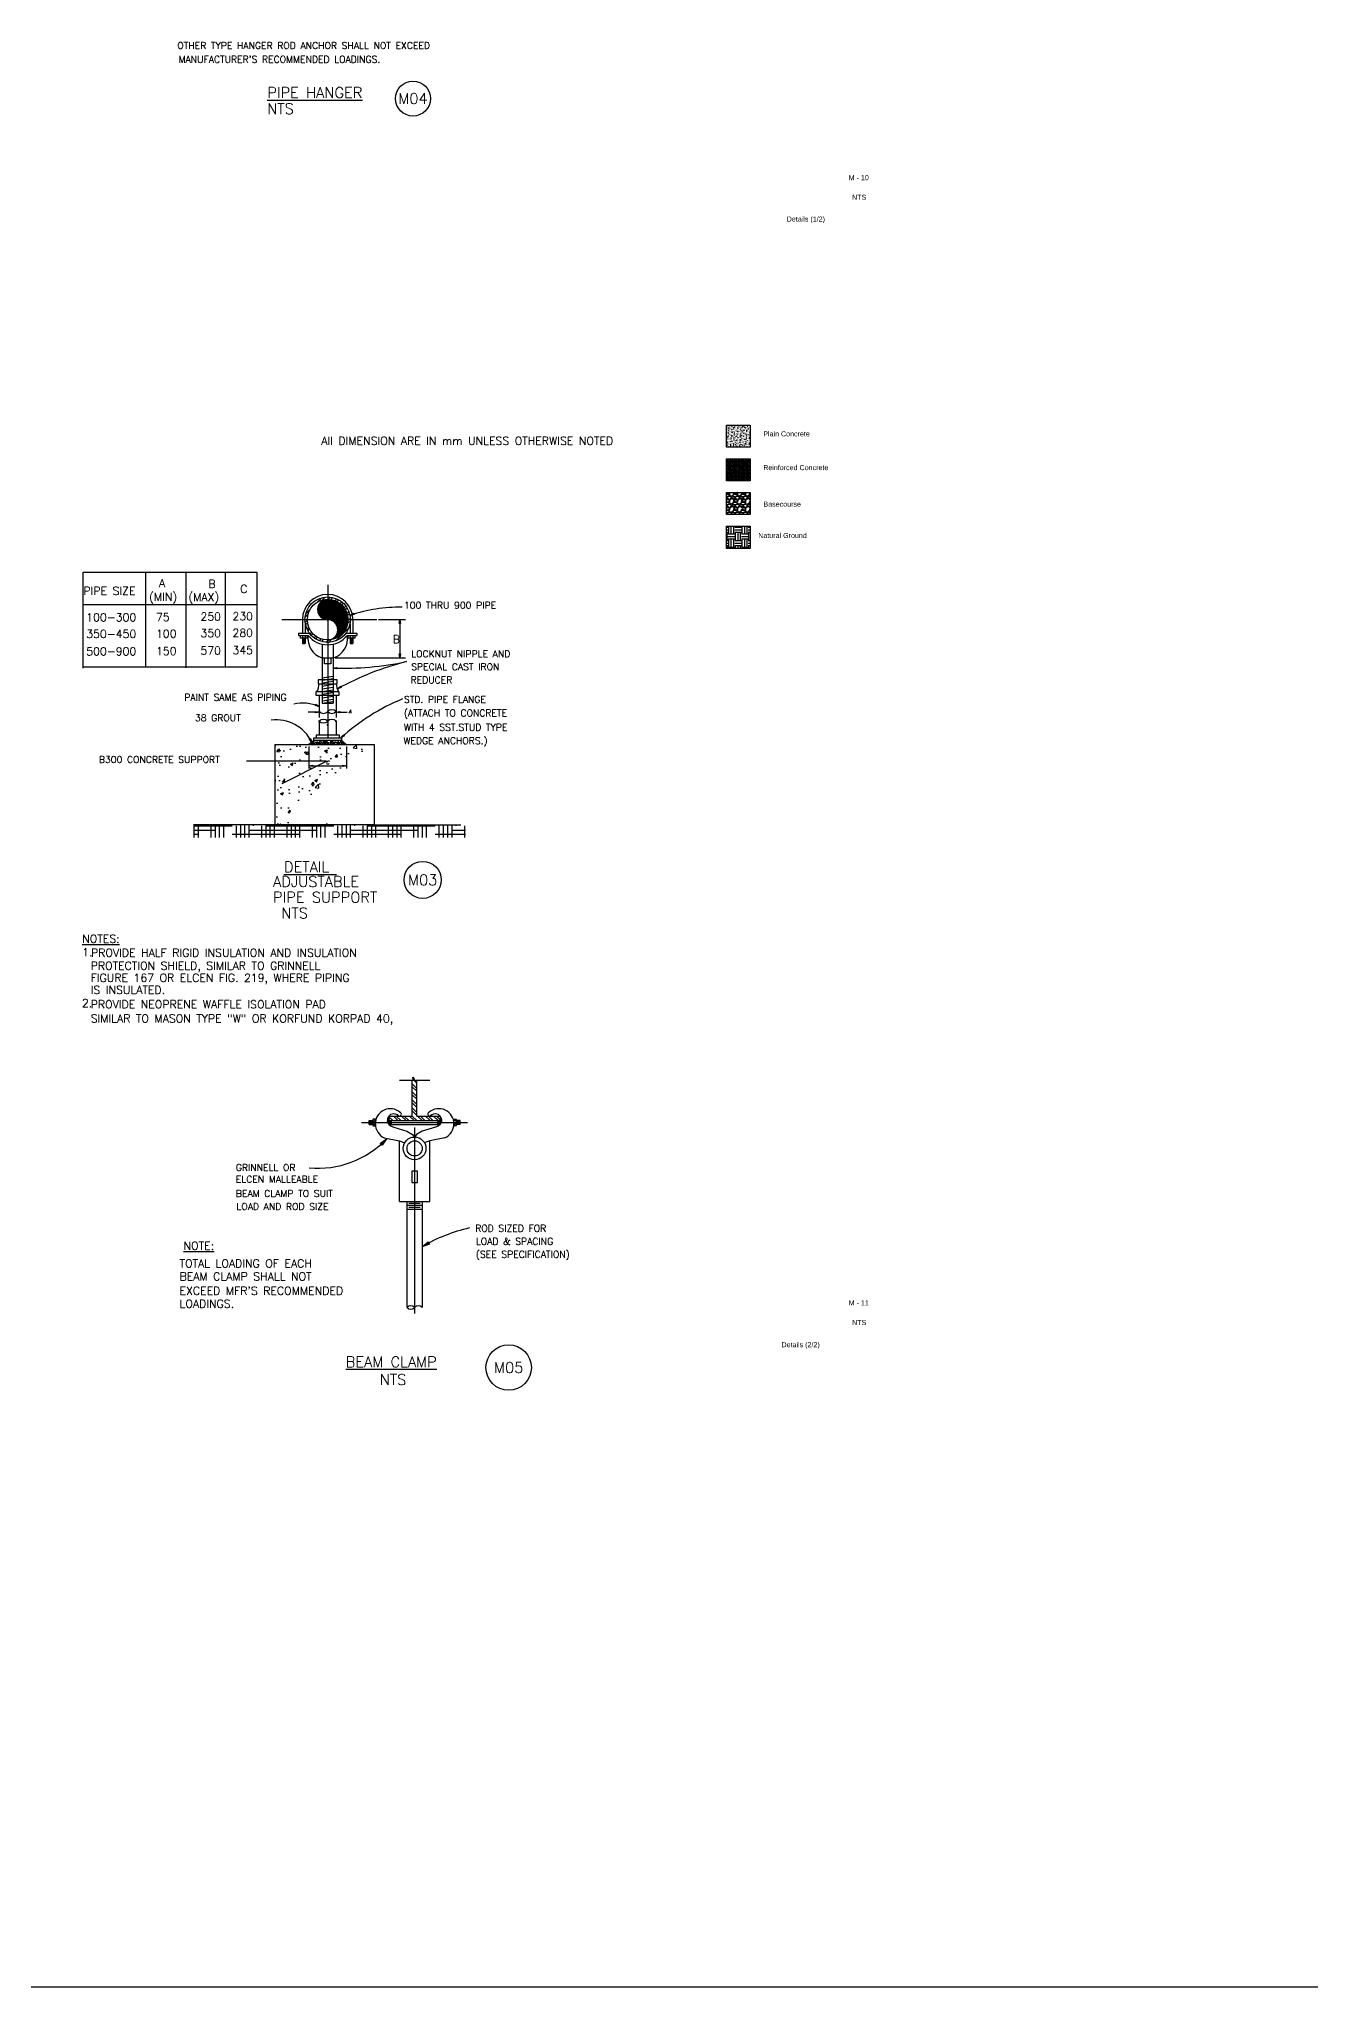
# Model space of a CAD drawing. Extents: x 152000 to 152174, y 158796 to 159332.
# Drawn here: x 152078.6 to 152126.3, y 158796.3 to 158869.3 of the extents above; entities that cross this region are included whole.
import ezdxf
from ezdxf.enums import TextEntityAlignment as Align

# ---------------------------------------------------------------- set-up
doc = ezdxf.new("R2010")
doc.units = 0
doc.header["$LTSCALE"] = 3
doc.header["$MEASUREMENT"] = 0
doc.header["$PDMODE"] = 2
doc.header["$PDSIZE"] = 0.03
doc.layers.get('0').update_dxf_attribs({"linetype": 'CONTINUOUS'})
for name, color, linetype in [('000FRAME', 7, 'CONTINUOUS'), ('006COL', 5, 'CONTINUOUS'), ('007HATH', 8, 'CONTINUOUS'), ('1', 7, 'CONTINUOUS'), ('Line 1', 2, 'CONTINUOUS'), ('MU', 7, 'CONTINUOUS'), ('TEXTS', 1, 'CONTINUOUS'), ('TXT', 6, 'CONTINUOUS'), ('VP', 7, 'CONTINUOUS')]:
    doc.layers.add(name, color=color, linetype=linetype)
doc.styles.add('ROMANC', font='ROMANC', dxfattribs={"height": 7})

msp = doc.modelspace()

# ---------------------------------------------------------------- hatches: boundary and pattern name
at = {"linetype": 'Continuous'}
h = msp.add_hatch(dxfattribs=at)
h.set_pattern_fill('EARTH', color=8, style=0)
h.set_pattern_definition([(0, (-14562.27681, -20398.18872), (0.25, 0.25), [0.25, -0.25]), (0, (-14562.27681, -20398.09497), (0.25, 0.25), [0.25, -0.25]), (0, (-14562.27681, -20398.00122), (0.25, 0.25), [0.25, -0.25]), (90, (-14562.24556, -20397.96997), (-0.25, 0.25), [0.25, -0.25]), (90, (-14562.15181, -20397.96997), (-0.25, 0.25), [0.25, -0.25]), (90, (-14562.05806, -20397.96997), (-0.25, 0.25), [0.25, -0.25])])
h.paths.add_polyline_path([(152105.30523, 158851.03609), (152104.42288, 158851.03609), (152104.42288, 158850.20943), (152105.30523, 158850.20943)])
at = {"layer": '006COL'}
h = msp.add_hatch(dxfattribs=at)
h.set_pattern_fill('ANSI37', color=8, scale=0.38995, angle=90, style=0)
h.set_pattern_definition([(135, (151973.946626, 158732.204285), (-0.034467066, -0.034467066), []), (225, (151973.946626, 158732.204285), (0.034467066, -0.034467066), [])])
h.paths.add_polyline_path([(152104.42288, 158853.56692), (152104.42288, 158852.74026), (152105.30523, 158852.74026), (152105.30523, 158853.56692)])
at = {"layer": '007HATH'}
h = msp.add_hatch(dxfattribs=at)
h.set_pattern_fill('AR-CONC', color=8, scale=0.015598, angle=270, style=0)
h.set_pattern_definition([(320, (151977.817625, 158731.45116), (-0.009788086, -0.11187834), [0.01169851, -0.12868361]), (265, (151977.81762, 158731.45116), (0.11732703, 0.02164245), [0.00935881, -0.10294689]), (10.451444, (151977.81681, 158731.44184), (0.10753894, -0.09023589), [0.009942204, -0.10936424]), (316.1842, (151977.84882, 158731.45116), (-0.02581772, -0.16646845), [0.01754777, -0.19302542]), (6.63564, (151977.84667, 158731.43729), (0.15194315, -0.1457887), [0.01491331, -0.16404645]), (261.18416, (151977.84882, 158731.45116), (0.15194315, -0.1457887), [0.01403821, -0.15442033]), (291, (151977.84102, 158731.43556), (-0.06280055, -0.09310564), [0.01169851, -0.12868361]), (236, (151977.84102, 158731.43556), (0.113109, -0.03795236), [0.00935881, -0.10294689]), (341.451445, (151977.83579, 158731.4278), (0.05030845, -0.131058), [0.0099422, -0.10936424]), (307.5, (151977.817625, 158731.45116), (0.051924828, -0.001896696), [0, -0.101699048, 0, -0.10450669, 0, -0.10333684]), (277.5, (151977.817625, 158731.45116), (0.061520392, -0.041033622), [0, -0.059584411, 0, -0.099359346, 0, -0.039384984]), (237.5, (151977.817625, 158731.485943), (-0.003518112, -0.083265695), [0, -0.038995034, 0, -0.121664505, 0, -0.16143944]), (227.5, (151977.817625, 158731.50154), (0.01561439, -0.090965457), [0, -0.050693544, 0, -0.08079771, 0, -0.1146454])])
h.paths.add_polyline_path([(152105.30523, 158854.83234), (152104.42288, 158854.83234), (152104.42288, 158854.00568), (152105.30523, 158854.00568)])
at = {"layer": 'Line 1', "linetype": 'Continuous'}
h = msp.add_hatch(dxfattribs=at)
h.set_pattern_fill('GRAVEL', color=8, scale=0.3, style=0)
h.set_pattern_definition([(228.012787504, (-14562.060814, -20397.888719), (-2.4, -2.7), [0.0403608, -3.99572641412]), (184.969740728, (-14562.087814, -20397.918719), (3.6, 0.3), [0.0692604, -6.85677742837]), (132.510447078, (-14562.156814, -20397.924719), (3, -3.3), [0.0488364, -4.83480977883]), (267.273689006, (-14562.273814, -20397.999719), (0.3, 6), [0.0630714, -6.2440674125]), (292.833654178, (-14562.276814, -20398.062719), (-1.5, 3.6), [0.0618465, -6.12281193843]), (357.273689006, (-14562.252814, -20398.119719), (-6, 0.3), [0.0630714, -6.2440674125]), (37.6942404667, (-14562.189814, -20398.122719), (-3.9, -3), [0.0834087, -8.25745456467]), (72.255328375, (-14562.123814, -20398.071719), (2.1, 6.6), [0.0787464, -7.79589644904]), (121.429565615, (-14562.099814, -20397.996719), (-2.4, 3.9), [0.063285, -6.26522193292]), (175.236358309, (-14562.132814, -20397.942719), (3.3, -0.3), [0.0722496, -3.54022877364]), (222.397437798, (-14562.2048135, -20397.936719), (-3.6, -3.3), [0.0934344, -9.25001250144]), (138.814074834, (-14561.976814, -20398.00272), (-2.1, 1.8), [0.0318903, -3.15715344382]), (171.46923439, (-14562.000814, -20397.981719), (3.9, -0.6), [0.0606711, -6.00645342485]), (225, (-14562.06081, -20397.97272), (-3e-17, -0.3), [0.0424263, -0.3818377687]), (203.198590514, (-14562.081814, -20397.93672), (1.5, 0.6), [0.0228474, -2.26188453176]), (291.801409486, (-14562.102814, -20397.94572), (-0.3, 0.9), [0.0323109, -1.58323854214]), (30.963756532, (-14562.090814, -20397.97572), (0.9, 0.6), [0.0524787, -1.69680686845]), (161.565051177, (-14562.04581, -20397.94872), (0.6, -0.3), [0.0379473, -0.91073599805]), (16.389540334, (-14562.276814, -20397.945719), (3, 0.9), [0.05316, -5.262853544]), (70.346175942, (-14562.225814, -20397.930719), (-1.2000000000004, -3.300000000001), [0.0445983, -4.4152223242]), (293.198590514, (-14562.045814, -20397.88872), (-0.6, 1.5), [0.0456945, -2.23903743176]), (343.610459666, (-14562.027814, -20397.930719), (-3, 0.9), [0.05316, -5.262853544]), (339.44395478, (-14562.276814, -20398.13172), (-1.5, 0.6), [0.051264, -2.5119371236]), (294.775140569, (-14562.228814, -20398.149719), (-1.5, 3.3), [0.0429534, -4.252392919]), (66.801409486, (-14562.042814, -20398.18872), (0.6, 1.5), [0.0456945, -2.23903743176]), (17.354024636, (-14562.024814, -20398.146719), (-3.9, -1.2), [0.0502893, -4.97862708427]), (69.44395478, (-14562.189814, -20398.18872), (-0.6, -1.5), [0.025632, -2.5375691236]), (101.309932474, (-14562.060814, -20398.18872), (-0.3, 1.2), [0.015297, -1.51440885408]), (165.963756532, (-14562.06381, -20398.17372), (0.9, -0.3), [0.0618465, -1.1750851877]), (186.009005957, (-14562.123814, -20398.158719), (3, 0.3), [0.057315, -5.67417695236]), (303.690067526, (-14562.09081, -20398.00272), (-0.3, 0.6), [0.0432666, -1.03839878264]), (353.157226587, (-14562.066814, -20398.038719), (5.1, -0.6), [0.0755382, -7.4782687872]), (60.945395901, (-14561.991814, -20398.04772), (-1.2, -2.1), [0.0308868, -3.0578022423]), (90, (-14561.9768, -20398.02072), (-0.3, 0.3), [0.018, -0.282]), (120.256437164, (-14562.129814, -20398.149719), (1.2, -2.1), [0.0416772, -4.12605599683]), (48.012787504, (-14562.150814, -20398.113719), (2.4, 2.7), [0.0807216, -3.95536561412]), (0, (-14562.0968, -20398.05372), (0.3, 0.3), [0.078, -0.222]), (325.304846469, (-14562.018814, -20398.053719), (3, -2.1), [0.0474342, -4.69598229025]), (254.054604099, (-14561.979814, -20398.08072), (-0.3, -1.2), [0.0436806, -2.1403523668]), (207.645975364, (-14561.991814, -20398.122719), (-5.7, -3), [0.0711195, -7.04084225468]), (175.42607874, (-14562.054814, -20398.155719), (-3.9, 0.3), [0.0752397, -7.4487220224])])
h.paths.add_polyline_path([(152105.30523, 158852.3015), (152104.42288, 158852.3015), (152104.42288, 158851.47485), (152105.30523, 158851.47485)])
at = {"layer": 'VP'}
h = msp.add_hatch(dxfattribs=at)
h.set_pattern_fill('AR-CONC', color=256, scale=0.1521, style=0)
h.set_pattern_definition([(50, (152072.1435, 158821.4254), (1.090953, -0.095446), [0.114075, -1.254825]), (355, (152072.1435, 158821.4254), (-0.21104, 1.144084), [0.09126, -1.00386]), (100.4514, (152072.2344, 158821.4174), (0.879913, 1.048638), [0.09695, -1.066437]), (46.184, (152072.1435, 158821.7296), (1.623274, -0.251754), [0.17111, -1.88224]), (96.6356, (152072.2788, 158821.7086), (1.42162, 1.48163), [0.14542, -1.59966]), (351.184, (152072.1435, 158821.7296), (1.42162, 1.48163), [0.13689, -1.50579]), (21, (152072.2956, 158821.6535), (0.907896, -0.612383), [0.114075, -1.254825]), (326, (152072.2956, 158821.6535), (0.370083, 1.102953), [0.09126, -1.00386]), (71.4514, (152072.3713, 158821.6025), (1.27798, 0.49057), [0.09695, -1.066437]), (37.5, (152072.1435, 158821.42537), (0.018495, 0.5063316), [0, -0.991692, 0, -1.01907, 0, -1.007662]), (7.5, (152072.1435, 158821.4254), (0.400129, 0.5999), [0, -0.581022, 0, -0.968877, 0, -0.384053]), (327.5, (152071.80433, 158821.42537), (0.811944, -0.034306), [0, -0.38025, 0, -1.18638, 0, -1.574235]), (317.5, (152071.6522, 158821.4254), (0.887026, 0.15226), [0, -0.494325, 0, -0.787878, 0, -1.117935])])
edge = h.paths.add_edge_path()
edge.add_line((152087.48433, 158842.85205), (152087.48433, 158840.05291))
edge.add_line((152087.48433, 158842.85205), (152091.20968, 158842.85205))
edge.add_line((152091.20968, 158839.84418), (152087.48433, 158839.84418))
edge.add_line((152091.20968, 158842.85205), (152091.20968, 158839.84418))
h = msp.add_hatch(dxfattribs=at)
h.set_pattern_fill('HOUND', color=256, scale=2.535, style=0)
h.set_pattern_definition([(0, (152066.87519, 158821.42537), (0.63375, 0.1584375), [2.535, -1.2675]), (90, (152066.87519, 158821.42537), (-0.1584375, -0.63375), [2.535, -1.2675])])
h.paths.add_polyline_path([(152084.4408, 158839.84418), (152094.636, 158839.84418), (152094.636, 158839.36464), (152084.4408, 158839.36464)])
edge = h.paths.add_edge_path()
edge.add_line((152091.20968, 158839.84418), (152094.45428, 158839.84418))

# ---------------------------------------------------------------- linework, layer by layer
at = {"layer": '000FRAME', "color": 7}
for points in [[(152105.30523, 158854.83234), (152105.30523, 158854.00568), (152104.42288, 158854.00568), (152104.42288, 158854.83234)], [(152105.30523, 158853.56692), (152105.30523, 158852.74026), (152104.42288, 158852.74026), (152104.42288, 158853.56692)], [(152105.30523, 158852.3015), (152105.30523, 158851.47485), (152104.42288, 158851.47485), (152104.42288, 158852.3015)], [(152105.30523, 158851.03609), (152105.30523, 158850.20943), (152104.42288, 158850.20943), (152104.42288, 158851.03609)]]:
    msp.add_lwpolyline(points, close=True, dxfattribs=at)
at = {"layer": '1', "color": 7, "linetype": 'Continuous'}
for p, q in [((152080.29599, 158849.31874), (152086.81332, 158849.31874)), ((152080.29599, 158845.71563), (152080.29599, 158849.31874)), ((152082.63162, 158849.31874), (152082.63162, 158845.76569)), ((152084.14893, 158849.29342), (152084.14893, 158845.73487)), ((152085.61665, 158849.31874), (152085.61665, 158845.76785)), ((152086.81332, 158849.31874), (152086.81332, 158845.7602)), ((152080.29599, 158848.1032), (152086.81332, 158848.1032)), ((152086.81332, 158845.7602), (152080.29599, 158845.7602))]:
    msp.add_line(p, q, dxfattribs=at)
at = {"layer": '1', "color": 8, "linetype": 'Continuous'}
for p, q in [((152087.7425, 158847.53645), (152091.30386, 158847.53645)), ((152091.37588, 158847.53645), (152092.37772, 158847.53645)), ((152092.17031, 158847.39127), (152092.17031, 158846.25384)), ((152089.74661, 158846.10865), (152092.37772, 158846.10865)), ((152089.00782, 158844.07109), (152088.73819, 158844.07109)), ((152089.92511, 158844.07109), (152090.19475, 158844.07109)), ((152088.94353, 158843.00274), (152088.75751, 158842.85205)), ((152088.9027, 158842.05217), (152090.03023, 158842.05217))]:
    msp.add_line(p, q, dxfattribs=at)
for points in [[(152090.45162, 158847.77576), (152090.46698, 158847.72744), (152090.32094, 158847.70761), (152090.45162, 158847.77576), (152090.45271, 158847.7495), (152090.46049, 158847.73263), (152090.35134, 158847.71848), (152090.44862, 158847.76997), (152090.44832, 158847.74811), (152090.45181, 158847.73713), (152090.37659, 158847.72651), (152090.44193, 158847.76059), (152090.44747, 158847.73937), (152090.4022, 158847.73344), (152090.43963, 158847.7526), (152090.43948, 158847.74167), (152090.42416, 158847.74043)], [(152092.19566, 158847.39127), (152092.14496, 158847.39127), (152092.17031, 158847.53645), (152092.19566, 158847.39127), (152092.17031, 158847.39818), (152092.15188, 158847.39588), (152092.17147, 158847.50419), (152092.19106, 158847.39588), (152092.17031, 158847.40279), (152092.15879, 158847.40279), (152092.17147, 158847.47769), (152092.18414, 158847.40509), (152092.16225, 158847.40625), (152092.17031, 158847.45118), (152092.17723, 158847.4097), (152092.16686, 158847.41316), (152092.17031, 158847.42814)], [(152092.14496, 158846.25384), (152092.19566, 158846.25384), (152092.17031, 158846.10865), (152092.14496, 158846.25384), (152092.17031, 158846.24692), (152092.18875, 158846.24923), (152092.16916, 158846.14091), (152092.14957, 158846.24923), (152092.17031, 158846.24231), (152092.18184, 158846.24231), (152092.16916, 158846.16742), (152092.15649, 158846.24001), (152092.17838, 158846.23886), (152092.17031, 158846.19392), (152092.1634, 158846.2354), (152092.17377, 158846.23194), (152092.17031, 158846.21696)], [(152089.80912, 158845.74691), (152089.80952, 158845.69621), (152089.66414, 158845.72041), (152089.80912, 158845.74691), (152089.8024, 158845.7215), (152089.80485, 158845.70309), (152089.69639, 158845.72182), (152089.80455, 158845.74226), (152089.7978, 158845.72147), (152089.79789, 158845.70995), (152089.72289, 158845.72203), (152089.79538, 158845.73528), (152089.7944, 158845.71338), (152089.7494, 158845.72109), (152089.79083, 158845.72833), (152089.78745, 158845.71793), (152089.77245, 158845.72127)], [(152089.94857, 158845.03883), (152089.97452, 158844.99528), (152089.83682, 158844.94274), (152089.94857, 158845.03883), (152089.95561, 158845.01352), (152089.96702, 158844.99886), (152089.86395, 158844.96025), (152089.94697, 158845.03251), (152089.95165, 158845.01116), (152089.95755, 158845.00126), (152089.88671, 158844.97381), (152089.94259, 158845.02186), (152089.95281, 158845.00246), (152089.91007, 158844.98639), (152089.94217, 158845.01356), (152089.94451, 158845.00288), (152089.92987, 158844.99818)], [(152089.00094, 158844.31432), (152089.01908, 158844.36166), (152089.14558, 158844.28603), (152089.00094, 158844.31432), (152089.01647, 158844.33552), (152089.02091, 158844.35356), (152089.11504, 158844.2965), (152089.00689, 158844.31697), (152089.02077, 158844.33387), (152089.02489, 158844.34463), (152089.09029, 158844.30599), (152089.01797, 158844.32013), (152089.02688, 158844.34016), (152089.06596, 158844.31655), (152089.02475, 158844.32494), (152089.03169, 158844.33338), (152089.04444, 158844.32479)], [(152089.00782, 158844.04574), (152089.00782, 158844.09644), (152089.153, 158844.07109), (152089.00782, 158844.04574), (152089.01473, 158844.07109), (152089.01243, 158844.08953), (152089.12074, 158844.06994), (152089.01243, 158844.05035), (152089.01934, 158844.07109), (152089.01934, 158844.08261), (152089.09424, 158844.06994), (152089.02164, 158844.05726), (152089.0228, 158844.07916), (152089.06773, 158844.07109), (152089.02625, 158844.06418), (152089.02971, 158844.07455), (152089.04469, 158844.07109)], [(152089.92511, 158844.09644), (152089.92511, 158844.04574), (152089.77993, 158844.07109), (152089.92511, 158844.09644), (152089.9182, 158844.07109), (152089.92051, 158844.05266), (152089.81219, 158844.07224), (152089.92051, 158844.09183), (152089.91359, 158844.07109), (152089.91359, 158844.05957), (152089.83869, 158844.07224), (152089.91129, 158844.08492), (152089.91014, 158844.06303), (152089.8652, 158844.07109), (152089.90668, 158844.07801), (152089.90322, 158844.06763), (152089.88824, 158844.07109)], [(152088.77791, 158843.06104), (152088.82255, 158843.08508), (152088.86909, 158842.94524), (152088.77791, 158843.06104), (152088.80351, 158843.06697), (152088.81865, 158843.07775), (152088.85277, 158842.9731), (152088.78416, 158843.05917), (152088.8057, 158843.06292), (152088.81584, 158843.06838), (152088.8402, 158842.99643), (152088.79461, 158843.05433), (152088.81444, 158843.0637), (152088.82865, 158843.02031), (152088.80289, 158843.05355), (152088.81366, 158843.05543), (152088.81772, 158843.0406)], [(152090.06076, 158843.2181), (152090.0925, 158843.17856), (152089.96342, 158843.10744), (152090.06076, 158843.2181), (152090.07124, 158843.194), (152090.08458, 158843.18107), (152089.98786, 158843.12853), (152090.06006, 158843.21162), (152090.06765, 158843.19111), (152090.07486, 158843.18213), (152090.00852, 158843.14512), (152090.0572, 158843.20045), (152090.07, 158843.18266), (152090.02991, 158843.16082), (152090.05793, 158843.19218), (152090.06173, 158843.18193), (152090.04788, 158843.17524)], [(152087.76477, 158841.39353), (152089.41914, 158842.22753), (152086.41914, 158842.22753)], [(152088.9027, 158842.07752), (152088.9027, 158842.02682), (152088.75751, 158842.05217), (152088.9027, 158842.07752), (152088.89579, 158842.05217), (152088.89809, 158842.03374), (152088.78978, 158842.05332), (152088.89809, 158842.07291), (152088.89118, 158842.05217), (152088.89118, 158842.04065), (152088.81628, 158842.05332), (152088.88887, 158842.066), (152088.88772, 158842.04411), (152088.84278, 158842.05217), (152088.88426, 158842.05909), (152088.88081, 158842.04872), (152088.86583, 158842.05217)], [(152090.03023, 158842.02682), (152090.03023, 158842.07752), (152090.17542, 158842.05217), (152090.03023, 158842.02682), (152090.03715, 158842.05217), (152090.03484, 158842.07061), (152090.14316, 158842.05102), (152090.03484, 158842.03143), (152090.04176, 158842.05217), (152090.04176, 158842.06369), (152090.11665, 158842.05102), (152090.04406, 158842.03834), (152090.04521, 158842.06024), (152090.09015, 158842.05217), (152090.04867, 158842.04526), (152090.05213, 158842.05563), (152090.06711, 158842.05217)], [(152091.50718, 158827.82949), (152091.43634, 158827.90007), (152091.67389, 158828.06764), (152091.50718, 158827.82949), (152091.48139, 158827.87444), (152091.45242, 158827.89689), (152091.63058, 158828.02095), (152091.50716, 158827.84234), (152091.4878, 158827.88088), (152091.4717, 158827.89692), (152091.59368, 158827.98392), (152091.51033, 158827.86485), (152091.48135, 158827.89694), (152091.55518, 158827.9485), (152091.50709, 158827.88091), (152091.49741, 158827.90018), (152091.5231, 158827.9163)], [(152093.23207, 158824.20973), (152093.28172, 158824.12293), (152093.00832, 158824.02415), (152093.23207, 158824.20973), (152093.24506, 158824.15956), (152093.26706, 158824.13025), (152093.06243, 158824.05772), (152093.22869, 158824.19733), (152093.23717, 158824.15505), (152093.24845, 158824.13532), (152093.1078, 158824.08367), (152093.21968, 158824.17646), (152093.23915, 158824.13785), (152093.15431, 158824.10765), (152093.21856, 158824.16011), (152093.2228, 158824.13897), (152093.19376, 158824.13022)]]:
    msp.add_lwpolyline(points, dxfattribs=at)
at = {"layer": '1', "color": 7, "linetype": 'Continuous'}
for centre, radius in [((152092.66401, 158867.07647), 0.65509), ((152093.02739, 158837.77975), 0.69462)]:
    msp.add_circle(centre, radius, dxfattribs=at)
at = {"layer": '1', "color": 8, "linetype": 'Continuous'}
for centre, radius, start, end in [((152092.17893, 158841.98292), 6.01865, 89.2576029, 107.9812255), ((152090.04323, 158857.22836), 11.51419, 268.1132547, 281.9084903), ((152095.00017, 158835.64168), 10.63814, 104.0410617, 119.0361984), ((152095.30656, 158837.18626), 7.97556, 112.3470861, 132.0624389), ((152087.53472, 158842.29517), 1.48429, 25.9741909, 97.212561), ((152088.5293, 158842.77868), 1.62847, 67.7625722, 101.8436624), ((152089.09053, 158830.54134), 3.57672, 264.97942, 316.2421594), ((152096.1667, 158818.64545), 6.23745, 102.8085988, 120.4215011)]:
    msp.add_arc(centre, radius, start, end, dxfattribs=at)
at = {"layer": 'MU', "color": 7, "linetype": 'Continuous'}
for p, q in [((152089.07672, 158848.19091), (152089.24631, 158848.3605)), ((152089.18862, 158848.17698), (152089.18862, 158847.65766)), ((152089.21275, 158848.20075), (152089.21275, 158847.63463)), ((152089.23688, 158848.22031), (152089.23688, 158847.61489)), ((152089.25625, 158848.26859), (152089.37179, 158848.38414)), ((152089.261, 158848.23712), (152089.261, 158847.59789)), ((152089.28495, 158848.25175), (152089.28495, 158847.58363)), ((152089.30908, 158848.26345), (152089.30908, 158847.57102)), ((152089.33303, 158848.27386), (152089.33303, 158847.56188)), ((152089.35715, 158848.28172), (152089.35715, 158847.55347)), ((152089.38128, 158848.28739), (152089.38128, 158847.54689)), ((152089.40541, 158848.29032), (152089.40541, 158847.54269)), ((152089.42936, 158848.29324), (152089.42936, 158847.53867)), ((152089.45349, 158848.29598), (152089.45349, 158847.5372)), ((152089.46647, 158848.83663), (152089.46647, 158843.11457)), ((152089.46647, 158848.37482), (152089.46647, 158848.37482)), ((152089.47762, 158848.29781), (152089.47762, 158847.53556)), ((152089.48919, 158848.29784), (152089.57395, 158848.38261)), ((152089.50156, 158847.53336), (152089.50156, 158848.29726)), ((152089.52569, 158848.29562), (152089.52569, 158847.53154)), ((152089.54964, 158847.52642), (152089.54964, 158848.29306)), ((152089.57377, 158848.29068), (152089.57377, 158847.52002)), ((152089.58248, 158848.28929), (152089.66029, 158848.36709)), ((152089.59789, 158847.51289), (152089.59789, 158848.28611)), ((152089.62202, 158848.28136), (152089.62202, 158847.50192)), ((152089.64597, 158847.49096), (152089.64597, 158848.27661)), ((152089.6701, 158848.26984), (152089.6701, 158847.47615)), ((152089.69404, 158847.46043), (152089.69404, 158848.2629)), ((152089.71817, 158848.25522), (152089.71817, 158847.44032)), ((152089.7423, 158847.41802), (152089.7423, 158848.24571)), ((152089.74307, 158848.24618), (152089.81281, 158848.31592)), ((152089.76643, 158848.23621), (152089.76643, 158847.39005)), ((152089.79038, 158847.35587), (152089.79038, 158848.22542)), ((152089.81335, 158848.21461), (152089.88077, 158848.28203)), ((152089.81451, 158848.21354), (152089.81451, 158847.30962)), ((152089.83845, 158847.23267), (152089.83845, 158848.20075)), ((152089.86258, 158846.88828), (152089.86258, 158848.18631)), ((152089.88671, 158846.90199), (152089.88671, 158848.17168)), ((152089.9375, 158848.13507), (152090.00242, 158848.19999)), ((152088.51932, 158847.53645), (152088.51932, 158847.03424)), ((152088.61878, 158847.63113), (152088.73434, 158847.74669)), ((152088.62031, 158847.42896), (152088.7051, 158847.51375)), ((152088.64241, 158847.75661), (152088.81203, 158847.92622)), ((152089.09247, 158847.98596), (152089.09247, 158847.85179)), ((152089.1166, 158848.06511), (152089.1166, 158847.77027)), ((152089.1166, 158847.81542), (152089.1166, 158847.81542)), ((152089.14054, 158848.11282), (152089.14054, 158847.72274)), ((152089.14054, 158847.81542), (152089.14054, 158847.81542)), ((152089.16467, 158848.1481), (152089.16467, 158847.68581)), ((152089.16467, 158847.81542), (152089.16467, 158847.81542)), ((152089.18862, 158847.81542), (152089.18862, 158847.81542)), ((152089.21275, 158847.81542), (152089.21275, 158847.81542)), ((152089.23688, 158847.81542), (152089.23688, 158847.81542)), ((152089.261, 158847.81542), (152089.261, 158847.81542)), ((152089.28495, 158847.81542), (152089.28495, 158847.81542)), ((152089.30908, 158847.81542), (152089.30908, 158847.81542)), ((152089.33303, 158847.81542), (152089.33303, 158847.81542)), ((152089.35715, 158847.81542), (152089.35715, 158847.81542)), ((152089.38128, 158847.81542), (152089.38128, 158847.81542)), ((152089.40541, 158847.81542), (152089.40541, 158847.81542)), ((152089.42936, 158847.81542), (152089.42936, 158847.81542)), ((152089.45349, 158847.81542), (152089.45349, 158847.81542)), ((152089.46647, 158847.53647), (152089.46647, 158847.53647)), ((152089.47762, 158847.81542), (152089.47762, 158847.81542)), ((152089.50156, 158847.81542), (152089.50156, 158847.81542)), ((152089.52569, 158847.81542), (152089.52569, 158847.81542)), ((152089.54964, 158847.81542), (152089.54964, 158847.81542)), ((152089.57377, 158847.81542), (152089.57377, 158847.81542)), ((152089.59789, 158847.81542), (152089.59789, 158847.81542)), ((152089.62202, 158847.81542), (152089.62202, 158847.81542)), ((152089.64597, 158847.81542), (152089.64597, 158847.81542)), ((152089.6701, 158847.81542), (152089.6701, 158847.81542)), ((152089.69404, 158847.81542), (152089.69404, 158847.81542)), ((152089.71817, 158847.81542), (152089.71817, 158847.81542)), ((152089.7423, 158847.81542), (152089.7423, 158847.81542)), ((152089.76643, 158847.81542), (152089.76643, 158847.81542)), ((152089.79038, 158847.81542), (152089.79038, 158847.81542)), ((152089.81451, 158847.81542), (152089.81451, 158847.81542)), ((152089.83845, 158847.81542), (152089.83845, 158847.81542)), ((152089.86258, 158847.81542), (152089.86258, 158847.81542)), ((152089.88671, 158847.81542), (152089.88671, 158847.81542)), ((152089.91084, 158846.91936), (152089.91084, 158848.15413)), ((152089.91084, 158847.81542), (152089.91084, 158847.81542)), ((152089.93478, 158846.93819), (152089.93478, 158848.13677)), ((152089.93478, 158847.81542), (152089.93478, 158847.81542)), ((152089.95891, 158846.95683), (152089.95891, 158848.11684)), ((152089.95891, 158847.81542), (152089.95891, 158847.81542)), ((152089.98304, 158846.97712), (152089.98304, 158848.09582)), ((152089.98304, 158847.81542), (152089.98304, 158847.81542)), ((152089.99206, 158848.08778), (152090.05659, 158848.15231)), ((152090.00699, 158847.00162), (152090.00699, 158848.07261)), ((152090.00699, 158847.81542), (152090.00699, 158847.81542)), ((152090.03112, 158847.02611), (152090.03112, 158848.04702)), ((152090.03112, 158847.81542), (152090.03112, 158847.81542)), ((152090.05506, 158847.05499), (152090.05506, 158848.01795)), ((152090.05506, 158847.81542), (152090.05506, 158847.81542)), ((152090.07919, 158847.0857), (152090.07919, 158847.98871)), ((152090.07919, 158847.81542), (152090.07919, 158847.81542)), ((152090.08666, 158847.97868), (152090.15198, 158848.044)), ((152090.10332, 158847.12007), (152090.10332, 158847.95397)), ((152090.10332, 158847.81542), (152090.10332, 158847.81542)), ((152090.1265, 158847.91667), (152090.19305, 158847.98323)), ((152090.12745, 158847.15772), (152090.12745, 158847.91449)), ((152090.12745, 158847.81542), (152090.12745, 158847.81542)), ((152090.1514, 158847.20397), (152090.1514, 158847.86806)), ((152090.1514, 158847.81542), (152090.1514, 158847.81542)), ((152090.17553, 158847.26045), (152090.17553, 158847.81249)), ((152090.18953, 158847.77601), (152090.26078, 158847.84726)), ((152090.19947, 158847.33412), (152090.19947, 158847.74047)), ((152090.21129, 158847.69593), (152090.2865, 158847.77113)), ((152090.21468, 158847.39378), (152090.31853, 158847.49763)), ((152090.2236, 158847.45385), (152090.2236, 158847.61288)), ((152090.22766, 158847.5086), (152090.31719, 158847.59813)), ((152090.41361, 158847.53645), (152090.41361, 158847.03424)), ((152088.37788, 158847.03424), (152088.77704, 158847.03424)), ((152088.37788, 158847.03424), (152088.37788, 158846.93946)), ((152088.37788, 158846.93946), (152088.73881, 158846.93946)), ((152088.44725, 158846.93946), (152088.70197, 158846.93946)), ((152088.44725, 158846.84666), (152088.44725, 158846.93946)), ((152088.70197, 158846.84666), (152088.44725, 158846.84666)), ((152088.51932, 158846.93946), (152088.51932, 158846.63727)), ((152088.51932, 158846.81811), (152088.6281, 158846.81811)), ((152088.51932, 158846.77567), (152088.6281, 158846.77567)), ((152088.51932, 158846.72769), (152088.6281, 158846.72769)), ((152088.54094, 158846.83238), (152088.6088, 158846.83238)), ((152088.54094, 158846.79868), (152088.6088, 158846.79868)), ((152088.54094, 158846.75029), (152088.6088, 158846.75029)), ((152088.54094, 158846.70231), (152088.6088, 158846.70231)), ((152088.6281, 158847.37939), (152088.6281, 158847.03424)), ((152088.6281, 158846.93946), (152088.6281, 158846.63727)), ((152088.63583, 158847.34263), (152088.71365, 158847.42045)), ((152088.687, 158847.19011), (152088.75676, 158847.25987)), ((152088.70197, 158846.93946), (152088.70197, 158846.84666)), ((152088.72089, 158847.12215), (152088.78833, 158847.18959)), ((152088.80293, 158847.0005), (152088.86787, 158847.06544)), ((152088.85061, 158846.94633), (152088.91516, 158847.01088)), ((152088.95892, 158846.85094), (152089.02425, 158846.91628)), ((152089.01969, 158846.80987), (152089.08626, 158846.87644)), ((152089.15566, 158846.74214), (152089.22693, 158846.81341)), ((152089.23179, 158846.71642), (152089.30701, 158846.79164)), ((152089.40479, 158846.68573), (152089.49434, 158846.77528)), ((152089.50156, 158846.77769), (152089.50156, 158846.77824)), ((152089.50529, 158846.68438), (152089.60916, 158846.78825)), ((152089.52569, 158846.78043), (152089.52569, 158846.77952)), ((152089.54964, 158846.78117), (152089.54964, 158846.78482)), ((152089.57377, 158846.79104), (152089.57377, 158846.78299)), ((152089.59789, 158846.7872), (152089.59789, 158846.7989)), ((152089.62202, 158846.8084), (152089.62202, 158846.79232)), ((152089.64597, 158846.79725), (152089.64597, 158846.82047)), ((152089.6701, 158846.83381), (152089.6701, 158846.80328)), ((152089.69404, 158846.81187), (152089.69404, 158846.85099)), ((152089.71817, 158846.87092), (152089.71817, 158846.82065)), ((152089.7423, 158846.82924), (152089.7423, 158846.89377)), ((152089.76032, 158846.73572), (152090.2672, 158847.2426)), ((152089.76643, 158846.92119), (152089.76643, 158846.83801)), ((152089.79038, 158846.84734), (152089.79038, 158846.95592)), ((152089.81451, 158847.00253), (152089.81451, 158846.86105)), ((152089.83845, 158846.87457), (152089.83845, 158847.07875)), ((152089.98789, 158846.86144), (152090.14148, 158847.01503)), ((152090.15589, 158847.03424), (152090.55505, 158847.03424)), ((152090.19412, 158846.93946), (152090.55505, 158846.93946)), ((152090.2346, 158846.93946), (152090.48932, 158846.93946)), ((152090.2346, 158846.84666), (152090.2346, 158846.93946)), ((152090.48932, 158846.84666), (152090.2346, 158846.84666)), ((152090.30483, 158847.37939), (152090.30483, 158847.03424)), ((152090.30483, 158846.93946), (152090.30483, 158846.63727)), ((152090.30483, 158846.81811), (152090.41361, 158846.81811)), ((152090.30483, 158846.77567), (152090.41361, 158846.77567)), ((152090.30483, 158846.72769), (152090.41361, 158846.72769)), ((152090.3255, 158846.83238), (152090.39335, 158846.83238)), ((152090.3255, 158846.79868), (152090.39335, 158846.79868)), ((152090.3255, 158846.75029), (152090.39335, 158846.75029)), ((152090.3255, 158846.70231), (152090.39335, 158846.70231)), ((152090.41361, 158846.93946), (152090.41361, 158846.63727)), ((152090.48932, 158846.93946), (152090.48932, 158846.84666)), ((152090.55505, 158847.03424), (152090.55505, 158846.93946)), ((152088.51932, 158846.67693), (152088.6281, 158846.67693)), ((152088.51932, 158846.63727), (152088.6281, 158846.63727)), ((152088.54094, 158846.6571), (152088.6088, 158846.6571)), ((152089.25682, 158846.10865), (152089.67612, 158846.10865)), ((152089.25783, 158846.61888), (152089.25783, 158845.28538)), ((152089.34493, 158846.10865), (152089.588, 158846.10865)), ((152089.34493, 158845.88578), (152089.34493, 158846.10865)), ((152089.588, 158846.10865), (152089.588, 158845.88578)), ((152089.6746, 158846.61888), (152089.6746, 158845.28538)), ((152090.30483, 158846.67693), (152090.41361, 158846.67693)), ((152090.30483, 158846.63727), (152090.41361, 158846.63727)), ((152090.3255, 158846.6571), (152090.39335, 158846.6571)), ((152089.81707, 158845.28538), (152089.11469, 158845.28538)), ((152089.11469, 158845.28538), (152089.11469, 158845.13032)), ((152089.25682, 158845.46844), (152089.25682, 158845.28538)), ((152089.25682, 158845.35304), (152089.67612, 158845.41796)), ((152089.25682, 158845.28538), (152089.25682, 158844.40341)), ((152089.26644, 158845.26262), (152089.68574, 158845.32755)), ((152089.588, 158845.88578), (152089.34493, 158845.88578)), ((152089.67612, 158845.46844), (152089.67612, 158845.28538)), ((152089.67612, 158845.28538), (152089.67612, 158844.40341)), ((152089.81707, 158845.13032), (152089.81707, 158845.28538)), ((152089.89607, 158844.82417), (152089.0281, 158844.82417)), ((152089.0281, 158844.82417), (152089.0281, 158844.69925)), ((152089.0281, 158844.69925), (152089.89607, 158844.69925)), ((152089.11469, 158845.13032), (152089.81707, 158845.13032)), ((152089.153, 158844.69925), (152089.153, 158844.08854)), ((152089.25682, 158845.16229), (152089.67612, 158845.22722)), ((152089.25682, 158845.04768), (152089.67612, 158845.11261)), ((152089.25682, 158844.94299), (152089.67612, 158845.00791)), ((152089.25682, 158844.8379), (152089.67612, 158844.90282)), ((152089.25682, 158844.73757), (152089.67612, 158844.80249)), ((152089.25682, 158844.60908), (152089.67612, 158844.674)), ((152089.25682, 158844.49447), (152089.67612, 158844.5594)), ((152089.77993, 158844.69925), (152089.77993, 158844.08854)), ((152089.89607, 158844.69925), (152089.89607, 158844.82417)), ((152089.153, 158844.11289), (152089.153, 158843.86368)), ((152089.25682, 158844.40366), (152089.67612, 158844.46858)), ((152089.25682, 158844.40341), (152089.67612, 158844.40341)), ((152089.77993, 158844.11289), (152089.77993, 158843.86368)), ((152088.94099, 158843.10704), (152089.99026, 158843.10704)), ((152088.94099, 158843.00274), (152088.94099, 158843.10704)), ((152089.90771, 158843.20697), (152089.03012, 158843.20697)), ((152089.03012, 158843.20697), (152089.03012, 158843.10704)), ((152089.03012, 158843.10704), (152089.90771, 158843.10704)), ((152089.153, 158843.72767), (152089.153, 158843.20697)), ((152089.77993, 158843.72767), (152089.77993, 158843.20697)), ((152089.90771, 158843.10704), (152089.90771, 158843.20697)), ((152089.99026, 158843.10704), (152089.99026, 158843.00274)), ((152088.75751, 158842.78003), (152088.75751, 158841.959)), ((152089.99026, 158843.00274), (152088.94099, 158843.00274)), ((152089.98687, 158843.00274), (152090.17542, 158842.85205)), ((152090.17542, 158842.78003), (152090.17542, 158841.959)), ((152092.15605, 158830.26746), (152092.66741, 158830.26746)), ((152092.63877, 158828.92316), (152092.63877, 158830.26746)), ((152092.80968, 158829.95845), (152092.63877, 158830.12936)), ((152092.80968, 158829.85192), (152092.63877, 158830.02283)), ((152092.66741, 158830.26746), (152092.65321, 158830.3811)), ((152092.65321, 158830.3811), (152092.79525, 158830.15382)), ((152092.77217, 158830.19076), (152092.6634, 158830.29952)), ((152092.78105, 158830.26746), (152093.29241, 158830.26746)), ((152092.79525, 158830.15382), (152092.78105, 158830.26746)), ((152092.80968, 158830.15324), (152092.79327, 158830.16965)), ((152092.80968, 158830.25978), (152092.802, 158830.26746)), ((152092.80968, 158828.92316), (152092.80968, 158830.26746)), ((152091.81653, 158829.19897), (152091.81653, 158829.19897)), ((152092.80968, 158829.65713), (152092.63877, 158829.82804)), ((152092.80968, 158829.5506), (152092.63877, 158829.7215)), ((152092.80968, 158829.35581), (152092.63877, 158829.52671)), ((152092.80968, 158829.24927), (152092.63877, 158829.42018)), ((152092.80968, 158829.05448), (152092.63877, 158829.22539)), ((152090.73559, 158828.68129), (152094.71286, 158828.68129)), ((152091.01968, 158828.75231), (152091.1559, 158828.75231)), ((152091.01968, 158828.61026), (152091.01968, 158828.75231)), ((152091.01968, 158828.61026), (152091.1559, 158828.61026)), ((152091.03105, 158828.63299), (152091.03105, 158828.72958)), ((152091.04241, 158828.62163), (152091.04241, 158828.74094)), ((152091.05377, 158828.63299), (152091.05377, 158828.72958)), ((152091.06514, 158828.62163), (152091.06514, 158828.74094)), ((152091.0765, 158828.63299), (152091.0765, 158828.72958)), ((152091.08786, 158828.62163), (152091.08786, 158828.74094)), ((152091.09923, 158828.63299), (152091.09923, 158828.72958)), ((152091.11059, 158828.62163), (152091.11059, 158828.74094)), ((152091.12196, 158828.63299), (152091.12196, 158828.72958)), ((152091.13332, 158828.62163), (152091.13332, 158828.74094)), ((152091.14468, 158828.63299), (152091.14468, 158828.72958)), ((152091.1559, 158828.58659), (152091.1559, 158828.77598)), ((152091.2506, 158828.80558), (152091.16774, 158828.80558)), ((152091.16774, 158828.74639), (152091.2506, 158828.74639)), ((152091.16774, 158828.61618), (152091.2506, 158828.61618)), ((152091.16774, 158828.557), (152091.2506, 158828.557)), ((152091.2506, 158828.557), (152091.2506, 158828.80558)), ((152091.2506, 158828.75231), (152091.26149, 158828.75231)), ((152091.70354, 158828.75231), (152093.74492, 158828.75231)), ((152091.70718, 158828.72082), (152091.70718, 158828.74094)), ((152091.71855, 158828.67959), (152091.71855, 158828.72958)), ((152091.72991, 158828.65382), (152091.72991, 158828.74094)), ((152091.74127, 158828.63399), (152091.74127, 158828.72958)), ((152091.75264, 158828.62163), (152091.75264, 158828.74094)), ((152091.75851, 158828.61026), (152093.68995, 158828.61026)), ((152091.7624, 158828.92316), (152092.63877, 158828.92316)), ((152091.7624, 158828.92316), (152091.7624, 158828.75231)), ((152091.90656, 158828.75231), (152091.7624, 158828.89647)), ((152091.80003, 158828.75231), (152091.7624, 158828.78993)), ((152091.764, 158828.63299), (152091.764, 158828.72958)), ((152091.77536, 158828.62163), (152091.77536, 158828.74094)), ((152091.77631, 158828.59088), (152091.84281, 158828.54414)), ((152091.78673, 158828.63299), (152091.78673, 158828.72958)), ((152091.79809, 158828.62163), (152091.79809, 158828.74094)), ((152091.80946, 158828.63299), (152091.80946, 158828.72958)), ((152091.82082, 158828.62163), (152091.82082, 158828.74094)), ((152091.83218, 158828.63299), (152091.83218, 158828.72958)), ((152091.84281, 158828.54414), (152091.9413, 158828.5103)), ((152091.84355, 158828.62163), (152091.84355, 158828.74094)), ((152091.85491, 158828.63299), (152091.85491, 158828.72958)), ((152092.10135, 158828.75231), (152091.93049, 158828.92316)), ((152091.9413, 158828.5103), (152092.43519, 158828.35512)), ((152092.20788, 158828.75231), (152092.03703, 158828.92316)), ((152092.15507, 158828.92316), (152092.15507, 158828.92316)), ((152092.40267, 158828.75231), (152092.23182, 158828.92316)), ((152092.50921, 158828.75231), (152092.33835, 158828.92316)), ((152092.704, 158828.75231), (152092.53314, 158828.92316)), ((152092.80968, 158828.94795), (152092.63877, 158829.11886)), ((152092.81053, 158828.75231), (152092.63877, 158828.92407)), ((152092.72423, 158828.49189), (152092.72423, 158821.52193)), ((152092.80968, 158828.92316), (152093.68606, 158828.92316)), ((152093.00532, 158828.75231), (152092.83447, 158828.92316)), ((152093.11186, 158828.75231), (152092.941, 158828.92316)), ((152093.50716, 158828.5103), (152093.01327, 158828.35512)), ((152093.30665, 158828.75231), (152093.13579, 158828.92316)), ((152093.41318, 158828.75231), (152093.24232, 158828.92316)), ((152093.60797, 158828.75231), (152093.43711, 158828.92316)), ((152093.60565, 158828.54414), (152093.50716, 158828.5103)), ((152093.68606, 158828.78076), (152093.54365, 158828.92316)), ((152093.59355, 158828.63299), (152093.59355, 158828.72958)), ((152093.60491, 158828.62163), (152093.60491, 158828.74094)), ((152093.67215, 158828.59088), (152093.60565, 158828.54414)), ((152093.61627, 158828.63299), (152093.61627, 158828.72958)), ((152093.62764, 158828.62163), (152093.62764, 158828.74094)), ((152093.639, 158828.63299), (152093.639, 158828.72958)), ((152093.65036, 158828.62163), (152093.65036, 158828.74094)), ((152093.66173, 158828.63299), (152093.66173, 158828.72958)), ((152093.67309, 158828.62163), (152093.67309, 158828.74094)), ((152093.68446, 158828.63299), (152093.68446, 158828.72958)), ((152093.68606, 158828.92316), (152093.68606, 158828.75231)), ((152093.69582, 158828.62163), (152093.69582, 158828.74094)), ((152093.70718, 158828.63399), (152093.70718, 158828.72958)), ((152093.71855, 158828.65382), (152093.71855, 158828.74094)), ((152093.72991, 158828.67959), (152093.72991, 158828.72958)), ((152093.74127, 158828.72082), (152093.74127, 158828.74094)), ((152094.19786, 158828.75231), (152094.18696, 158828.75231)), ((152094.19786, 158828.557), (152094.19786, 158828.80558)), ((152094.19786, 158828.80558), (152094.28072, 158828.80558)), ((152094.28072, 158828.74639), (152094.19786, 158828.74639)), ((152094.28072, 158828.61618), (152094.19786, 158828.61618)), ((152094.28072, 158828.557), (152094.19786, 158828.557)), ((152094.29256, 158828.58659), (152094.29256, 158828.77598)), ((152094.42877, 158828.75231), (152094.29256, 158828.75231)), ((152094.42877, 158828.61026), (152094.29256, 158828.61026)), ((152094.30377, 158828.63299), (152094.30377, 158828.72958)), ((152094.31514, 158828.62163), (152094.31514, 158828.74094)), ((152094.3265, 158828.63299), (152094.3265, 158828.72958)), ((152094.33786, 158828.62163), (152094.33786, 158828.74094)), ((152094.34923, 158828.63299), (152094.34923, 158828.72958)), ((152094.36059, 158828.62163), (152094.36059, 158828.74094)), ((152094.37196, 158828.63299), (152094.37196, 158828.72958)), ((152094.38332, 158828.62163), (152094.38332, 158828.74094)), ((152094.39468, 158828.63299), (152094.39468, 158828.72958)), ((152094.40605, 158828.62163), (152094.40605, 158828.74094)), ((152094.41741, 158828.63299), (152094.41741, 158828.72958)), ((152094.42877, 158828.61026), (152094.42877, 158828.75231)), ((152091.58744, 158828.11084), (152092.15605, 158827.99473)), ((152092.15605, 158825.72201), (152092.15605, 158827.99473)), ((152092.15605, 158827.99473), (152092.2645, 158827.96083)), ((152092.2645, 158827.96083), (152092.34993, 158827.91434)), ((152092.43519, 158828.35512), (152092.64842, 158828.23558)), ((152092.64842, 158828.23558), (152092.72423, 158828.13678)), ((152092.80003, 158828.23558), (152092.72423, 158828.13678)), ((152093.01327, 158828.35512), (152092.80003, 158828.23558)), ((152093.18396, 158827.96083), (152093.09853, 158827.91434)), ((152093.29241, 158827.99473), (152093.18396, 158827.96083)), ((152093.86101, 158828.11084), (152093.29241, 158827.99473)), ((152093.29241, 158825.72201), (152093.29241, 158827.99473)), ((152092.83076, 158826.85837), (152092.61769, 158826.85837)), ((152092.61769, 158826.85837), (152092.61769, 158826.43223)), ((152092.61769, 158826.43223), (152092.83076, 158826.43223)), ((152092.83076, 158826.43223), (152092.83076, 158826.85837)), ((152092.15605, 158825.72201), (152093.29241, 158825.72201)), ((152092.44014, 158821.74473), (152092.44014, 158825.72201)), ((152092.44014, 158825.57996), (152093.00832, 158825.57996)), ((152092.51116, 158825.65098), (152092.9373, 158825.65098)), ((152093.00832, 158825.72201), (152093.00832, 158821.74473)), ((152092.44014, 158825.43791), (152093.00832, 158825.43791)), ((152092.51116, 158825.50894), (152092.9373, 158825.50894))]:
    msp.add_line(p, q, dxfattribs=at)
for centre, radius in [((152089.46647, 158847.53645), 0.85295), ((152089.46647, 158847.53647), 0.7617), ((152092.72423, 158827.71064), 0.42614), ((152092.72423, 158827.71064), 0.28409), ((152096.25233, 158819.49359), 0.85227)]:
    msp.add_circle(centre, radius, dxfattribs=at)
for centre, radius, start, end in [((152089.46647, 158847.53645), 0.94714, 0, 180), ((152089.46647, 158847.91742), 0.38076, 89.4248, 270), ((152089.46647, 158847.15571), 0.38076, 270, 90), ((152089.46065, 158846.81263), 0.7329, 170.0352693, 253.8516238), ((152089.46647, 158847.53645), 0.94122, 219.3667716, 320.6332284), ((152089.47228, 158846.81263), 0.7329, 286.1483762, 9.9647307), ((152087.953, 158845.31976), 1.21486, 335.9248009, 351.0291507), ((152090.97993, 158845.31976), 1.21486, 188.9708493, 204.0751991), ((152089.30973, 158844.24527), 0.22165, 225, 315), ((152089.30973, 158843.57093), 0.22165, 45, 135), ((152089.6232, 158843.93181), 0.22165, 45, 135), ((152089.6232, 158844.24527), 0.22165, 225, 315), ((152089.6232, 158843.57093), 0.22165, 45, 135), ((152089.30973, 158843.8844), 0.22165, 225, 315), ((152091.81653, 158828.63079), 0.56818, 49.1612, 246.2220512), ((152093.63193, 158828.63079), 0.56818, 293.7779488, 130.8388), ((152091.19881, 158828.77598), 0.04291, 136.397181, 223.602819), ((152091.34085, 158828.68129), 0.18496, 159.3903071, 200.6096929), ((152091.19881, 158828.58659), 0.04291, 136.397181, 223.602819), ((152091.94581, 158828.76441), 0.24258, 43.4043706, 225.6725365), ((152092.15507, 158828.99587), 0.07271, 245.8430654, 62.9935959), ((152093.29339, 158828.99587), 0.07271, 117.0064041, 294.1569346), ((152093.50264, 158828.76441), 0.24258, 314.3274635, 136.5956294), ((152094.24965, 158828.77598), 0.04291, 316.397181, 43.602819), ((152094.1076, 158828.68129), 0.18496, 339.3903071, 20.6096929), ((152094.24965, 158828.58659), 0.04291, 316.397181, 43.602819), ((152092.58218, 158821.60269), 0.20088, 45, 135), ((152092.58218, 158821.88678), 0.20088, 225, 315), ((152092.86627, 158821.60269), 0.20088, 45, 135)]:
    msp.add_arc(centre, radius, start, end, dxfattribs=at)
for p in [(152089.46647, 158847.53665), (152089.46647, 158844.49106), (152089.153, 158844.08854), (152089.77993, 158844.08854), (152089.153, 158843.72767), (152089.46647, 158843.58887), (152089.77993, 158843.72767), (152088.87364, 158842.881), (152088.9015, 158842.93691), (152088.9334, 158842.90876), (152088.93998, 158842.97538), (152088.98556, 158842.88774), (152089.01696, 158842.92977), (152089.06962, 158842.87743), (152089.07975, 158842.94048), (152089.1395, 158842.90876), (152089.1709, 158842.97657), (152089.17445, 158842.95793), (152089.19166, 158842.881), (152089.23369, 158842.94048), (152089.28282, 158842.88456), (152089.31776, 158842.97855), (152089.31776, 158842.9262), (152089.36283, 158842.91232), (152089.37346, 158842.97855), (152089.38764, 158842.881), (152089.42258, 158842.92977), (152089.42917, 158842.97855), (152089.47829, 158842.91232), (152089.47829, 158842.87743), (152089.5588, 158842.90876), (152089.57957, 158842.87029), (152089.5902, 158842.97181), (152089.61096, 158842.94048), (152089.64591, 158842.973), (152089.64945, 158842.88774), (152089.70515, 158842.92977), (152089.72288, 158842.88456), (152089.75782, 158842.94365), (152089.79631, 158842.9262), (152089.85201, 158842.89488), (152089.8591, 158842.96824), (152089.88695, 158842.9262), (152089.92189, 158842.87743), (152089.96393, 158842.95079), (152089.99887, 158842.90558), (152090.03026, 158842.95793), (152090.04444, 158842.89131), (152091.2506, 158828.75231), (152091.2506, 158828.68129), (152091.2506, 158828.61026), (152094.19786, 158828.75231), (152094.19786, 158828.68129), (152094.19786, 158828.61026)]:
    msp.add_point(p, dxfattribs=at)
at = {"layer": 'TEXTS', "color": 2}
msp.add_lwpolyline([(152000.31081, 159256.84238), (152173.94354, 159256.84238), (152173.94354, 158796.26395), (152000.31081, 158796.26395)], close=True, dxfattribs=at)
at = {"layer": 'VP'}
for p, q in [((152087.48433, 158842.85205), (152087.48433, 158840.05291)), ((152087.48433, 158842.85205), (152091.20968, 158842.85205)), ((152091.20968, 158842.85205), (152091.20968, 158839.84418)), ((152087.48433, 158839.84418), (152084.4408, 158839.84418)), ((152087.48433, 158840.05291), (152087.48433, 158839.84418)), ((152091.20968, 158839.84418), (152087.48433, 158839.84418)), ((152091.20968, 158839.84418), (152094.45428, 158839.84418))]:
    msp.add_line(p, q, dxfattribs=at)

# ---------------------------------------------------------------- texts
at = {"layer": '1', "color": 7, "linetype": 'Continuous', "style": 'ROMANC'}
for s, height, p in [('OTHER TYPE HANGER ROD ANCHOR SHALL NOT EXCEED', 0.2535, (152083.82904, 158868.93733)), ("MANUFACTURER'S RECOMMENDED LOADINGS.", 0.2535, (152083.87665, 158868.41968)), ('%%uPIPE HANGER%%u', 0.4, (152087.20111, 158867.09992)), ('NTS', 0.4, (152087.20111, 158866.496)), ('A', 0.3, (152083.14158, 158848.75827)), ('B', 0.3, (152084.99062, 158848.72898)), ('PIPE SIZE', 0.3, (152080.30855, 158848.46632)), ('(MIN)', 0.3, (152082.77261, 158848.23751)), ('(MAX)', 0.3, (152084.2428, 158848.23331)), ('C', 0.3, (152086.18847, 158848.54106)), ('100 THRU 900 PIPE', 0.2535, (152092.32578, 158847.94951)), ('100-300', 0.3, (152080.41415, 158847.47338)), ('75', 0.3, (152083.02845, 158847.48302)), ('250', 0.3, (152084.6962, 158847.50192)), ('230', 0.3, (152085.89595, 158847.51459)), ('350-450', 0.3, (152080.41415, 158846.85164)), ('100', 0.3, (152083.02845, 158846.86128)), ('350', 0.3, (152084.6962, 158846.88019)), ('280', 0.3, (152085.89595, 158846.89285)), ('500-900', 0.3, (152080.41415, 158846.19849)), ('150', 0.3, (152083.02845, 158846.20813)), ('570', 0.3, (152084.6962, 158846.22704)), ('345', 0.3, (152085.89595, 158846.23971)), ('LOCKNUT NIPPLE AND ', 0.2535, (152092.59824, 158846.12689)), ('REDUCER', 0.2535, (152092.57372, 158845.14897)), ('SPECIAL CAST IRON ', 0.2535, (152092.59824, 158845.64325)), ('PAINT SAME AS PIPING', 0.2535, (152084.09058, 158844.49829)), ('STD. PIPE FLANGE', 0.2535, (152092.32578, 158844.41915)), ('38 GROUT', 0.2535, (152084.4899, 158843.72803)), ('(ATTACH TO CONCRETE ', 0.2535, (152092.32578, 158843.90853)), ('WEDGE ANCHORS.)', 0.2535, (152092.30943, 158842.87056)), ('WITH 4 SST.STUD TYPE', 0.2535, (152092.32578, 158843.37302)), ('%%uDETAIL %%u', 0.4, (152087.82788, 158838.06615)), ('ADJUSTABLE', 0.4, (152087.41682, 158837.51525)), ('PIPE SUPPORT', 0.4, (152087.41682, 158836.92828)), ('NTS', 0.4, (152087.72978, 158836.33688)), ('%%uNOTES:%%u', 0.3, (152080.2638, 158835.42106)), ('1.', 0.3, (152080.2638, 158834.91313)), ('PROVIDE HALF RIGID INSULATION AND INSULATION', 0.3, (152080.59194, 158834.8961)), ('PROTECTION SHIELD, SIMILAR TO GRINNELL ', 0.3, (152080.58057, 158834.40853)), ('FIGURE 167 OR ELCEN FIG. 219, WHERE PIPING', 0.3, (152080.58057, 158833.95613)), ('IS INSULATED.', 0.3, (152080.58057, 158833.50204)), ('2.', 0.3, (152080.25242, 158833.01002)), ('PROVIDE NEOPRENE WAFFLE ISOLATION PAD', 0.3, (152080.58057, 158832.96415)), ('SIMILAR TO MASON TYPE "W" OR KORFUND KORPAD 40,', 0.3, (152080.58057, 158832.43111)), ('GRINNELL OR', 0.2535, (152086.0221, 158826.86645)), ('ELCEN MALLEABLE', 0.2535, (152086.0221, 158826.42622)), ('BEAM CLAMP TO SUIT', 0.2535, (152086.0221, 158825.89106)), ('LOAD AND ROD SIZE', 0.2535, (152086.04586, 158825.40337)), ('ROD SIZED FOR', 0.2535, (152094.99696, 158824.58564)), ('%%UNOTE:%%U', 0.3, (152084.06205, 158823.90867)), ('LOAD & SPACING', 0.2535, (152095.02072, 158824.09794)), ('TOTAL LOADING OF EACH', 0.3, (152083.91257, 158823.24646)), ('(SEE SPECIFICATION)', 0.2535, (152095.02072, 158823.61024)), ('BEAM CLAMP SHALL NOT', 0.3, (152083.91257, 158822.75876)), ("EXCEED MFR'S RECOMMENDED", 0.3, (152083.91257, 158822.22361)), ('LOADINGS.', 0.3, (152083.91257, 158821.73591)), ('NTS', 0.4, (152091.41947, 158818.83903))]:
    msp.add_text(s, height=height, dxfattribs=at).set_placement(p)
for s, height, p in [('M04', 0.4, (152092.66401, 158867.07647)), ('All DIMENSION ARE IN mm UNLESS OTHERWISE NOTED', 0.3, (152094.69644, 158854.2425)), ('M03', 0.4, (152093.02739, 158837.77975)), ('%%uBEAM CLAMP%%U', 0.4, (152091.84892, 158819.70665)), ('M05', 0.4, (152096.25233, 158819.49359))]:
    msp.add_text(s, height=height, dxfattribs=at).set_placement(p, align=Align.MIDDLE)
msp.add_text('B', height=0.3, dxfattribs=at).set_placement((152092.04077, 158846.8011), align=Align.MIDDLE_CENTER)
at = {"layer": '1', "color": 7, "linetype": 'Continuous', "insert": (152085.41914, 158842.16415), "char_height": 0.2535, "attachment_point": 9, "style": 'ROMANC'}
msp.add_mtext('B300 CONCRETE SUPPORT', dxfattribs=at)
at = {"layer": 'MU', "color": 7, "linetype": 'Continuous', "style": 'ROMANC', "oblique": 12, "width": 1.05}
for s, p in [('A', (152090.30456, 158844.08958)), ('C', (152089.46647, 158842.17892))]:
    msp.add_text(s, height=0.12675, dxfattribs=at).set_placement(p, align=Align.MIDDLE_CENTER)
at = {"layer": 'TXT', "color": 7, "char_height": 0.1904466}
for s, insert, width, attachment_point in [('\\A1;{\\fArial|b0|i0|c0|p34;M - 10}', (152109.75235, 158864.20412), 2.6058199, 3), ('{\\fArial|b0|i0|c0|p34;NTS}', (152109.65841, 158863.46961), 0.5909823, 3), ('{\\fArial|b0|i0|c0|p34;Details (1/2)}', (152108.10939, 158862.65204), 2.9052944, 3), ('{\\fArial|b0|i0|c0|p34;Plain Concrete}', (152106.66786, 158854.59907), 2.9052944, 2), ('{\\fArial|b0|i0|c0|p34;Reinforced Concrete}', (152107.01564, 158853.33365), 2.9052944, 2), ('{\\fArial|b0|i0|c0|p34;Basecourse }', (152106.50553, 158851.96318), 2.9052944, 2), ('{\\fArial|b0|i0|c0|p34;Natural Ground}', (152106.51732, 158850.78779), 2.9052944, 2), ('\\A1;{\\fArial|b0|i0|c0|p34;M - 11}', (152109.75235, 158822.01335), 2.6058199, 3), ('{\\fArial|b0|i0|c0|p34;NTS}', (152109.65892, 158821.27703), 0.5909823, 3), ('{\\fArial|b0|i0|c0|p34;Details (2/2)}', (152107.913, 158820.44526), 2.9052944, 3)]:
    msp.add_mtext(s, dxfattribs=dict(at, insert=insert, width=width, attachment_point=attachment_point))

doc.saveas('drawing.dxf')
